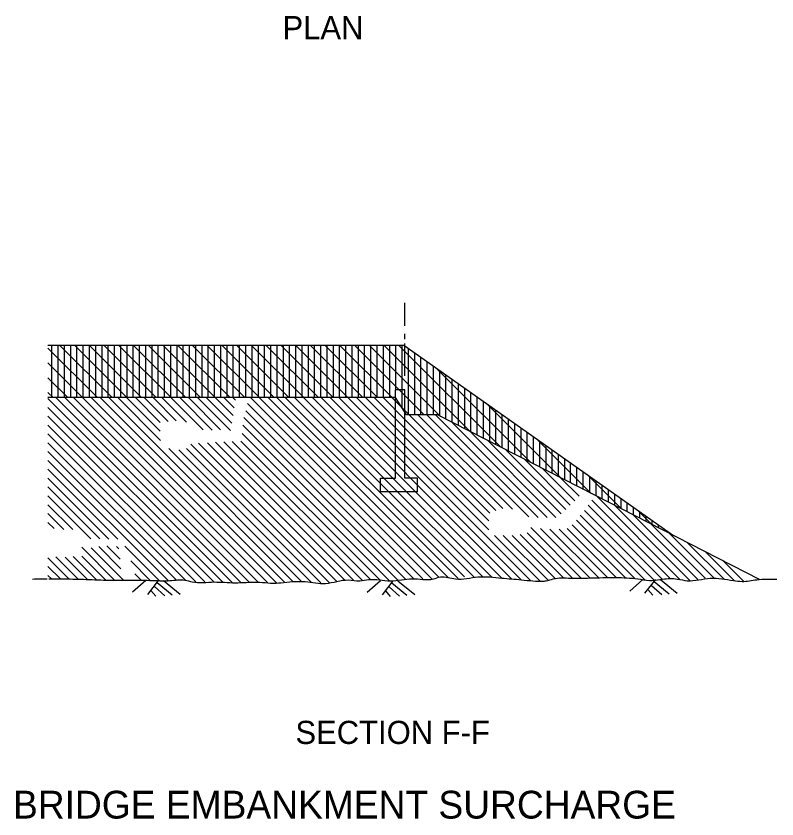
# Model space of a CAD drawing. Extents: x -1666 to -978, y 545 to 809.
# Drawn here: x -1181.3 to -1126.6, y 556.5 to 614.2 of the extents above; entities that cross this region are included whole.
import ezdxf

# ---------------------------------------------------------------- set-up
doc = ezdxf.new("R2010")
doc.units = 0
for name, color, linetype in [('pp_PRESENTATION', 7, 'Continuous'), ('rd_EARTHWORK', 7, 'Continuous'), ('rd_EARTHWORK-anno', 7, 'Continuous')]:
    doc.layers.add(name, color=color, linetype=linetype)

msp = doc.modelspace()

# ---------------------------------------------------------------- linework, layer by layer
at = {"layer": 'pp_PRESENTATION'}
for p, q in [((-1172.007, 573.623), (-1172.954, 572.773)), ((-1171.106, 573.62), (-1171.885, 572.62)), ((-1171.182, 573.47), (-1170.105, 572.591)), ((-1170.74, 573.618), (-1169.535, 572.634)), ((-1155.126, 573.597), (-1156.073, 572.748)), ((-1154.225, 573.595), (-1155.005, 572.594)), ((-1154.302, 573.445), (-1153.224, 572.565)), ((-1153.859, 573.592), (-1152.654, 572.608)), ((-1136.239, 573.703), (-1137.186, 572.853)), ((-1135.338, 573.7), (-1136.118, 572.7)), ((-1135.61, 573.274), (-1134.874, 572.61)), ((-1135.415, 573.55), (-1134.337, 572.67)), ((-1134.972, 573.697), (-1133.767, 572.713)), ((-1171.637, 572.907), (-1171.291, 572.487)), ((-1171.378, 573.195), (-1170.642, 572.53)), ((-1154.756, 572.882), (-1154.411, 572.461)), ((-1154.497, 573.169), (-1153.761, 572.504)), ((-1135.869, 572.987), (-1135.524, 572.567))]:
    msp.add_line(p, q, dxfattribs=at)
at = {"layer": 'rd_EARTHWORK'}
for p, q in [((-1153.363, 591.946), (-1153.363, 593.614)), ((-1153.363, 590.993), (-1153.363, 591.383)), ((-1153.363, 588.343), (-1153.363, 590.69)), ((-1179.042, 590.565), (-1153.427, 590.565)), ((-1153.427, 590.565), (-1134.033, 576.86)), ((-1153.363, 587.342), (-1154.047, 587.342)), ((-1154.047, 586.787), (-1154.047, 587.342)), ((-1153.363, 585.726), (-1153.363, 587.342)), ((-1154.035, 586.787), (-1179.042, 586.787)), ((-1154.047, 582.68), (-1154.047, 586.787)), ((-1153.251, 585.55), (-1154.035, 586.787)), ((-1153.363, 580.996), (-1153.363, 585.726)), ((-1151.025, 585.55), (-1153.251, 585.55)), ((-1140.773, 580.307), (-1151.025, 585.55)), ((-1154.047, 580.996), (-1154.047, 582.68)), ((-1155.118, 580.007), (-1155.118, 580.996)), ((-1155.118, 580.996), (-1154.047, 580.996)), ((-1152.454, 580.996), (-1153.363, 580.996)), ((-1152.454, 580.007), (-1152.454, 580.996)), ((-1127.851, 573.698), (-1140.773, 580.307)), ((-1152.454, 580.007), (-1155.118, 580.007))]:
    msp.add_line(p, q, dxfattribs=at)
for points in [[(-1175.489, 586.787), (-1179.042, 590.339)], [(-1178.756, 586.787), (-1178.756, 590.565)], [(-1178.306, 586.787), (-1178.306, 590.565)], [(-1174.429, 586.787), (-1178.207, 590.565)], [(-1177.856, 586.787), (-1177.856, 590.565)], [(-1177.406, 586.787), (-1177.406, 590.565)], [(-1173.368, 586.787), (-1177.147, 590.565)], [(-1176.956, 586.787), (-1176.956, 590.565)], [(-1176.506, 586.787), (-1176.506, 590.565)], [(-1172.307, 586.787), (-1176.086, 590.565)], [(-1176.056, 586.787), (-1176.056, 590.565)], [(-1175.606, 586.787), (-1175.606, 590.565)], [(-1175.156, 586.787), (-1175.156, 590.565)], [(-1171.247, 586.787), (-1175.025, 590.565)], [(-1174.706, 586.787), (-1174.706, 590.565)], [(-1174.256, 586.787), (-1174.256, 590.565)], [(-1170.186, 586.787), (-1173.965, 590.565)], [(-1173.806, 586.787), (-1173.806, 590.565)], [(-1173.356, 586.787), (-1173.356, 590.565)], [(-1172.906, 586.787), (-1172.906, 590.565)], [(-1169.125, 586.787), (-1172.904, 590.565)], [(-1172.456, 586.787), (-1172.456, 590.565)], [(-1172.006, 586.787), (-1172.006, 590.565)], [(-1168.065, 586.787), (-1171.843, 590.565)], [(-1171.556, 586.787), (-1171.556, 590.565)], [(-1171.106, 586.787), (-1171.106, 590.565)], [(-1167.021, 586.787), (-1170.766, 590.532)], [(-1170.656, 586.787), (-1170.656, 590.565)], [(-1170.206, 586.787), (-1170.206, 590.565)], [(-1169.756, 586.787), (-1169.756, 590.565)], [(-1165.943, 586.787), (-1169.722, 590.565)], [(-1169.306, 586.787), (-1169.306, 590.565)], [(-1168.856, 586.787), (-1168.856, 590.565)], [(-1164.883, 586.787), (-1168.661, 590.565)], [(-1168.406, 586.787), (-1168.406, 590.565)], [(-1167.956, 586.787), (-1167.956, 590.565)], [(-1163.822, 586.787), (-1167.601, 590.565)], [(-1167.506, 586.787), (-1167.506, 590.565)], [(-1167.056, 586.787), (-1167.056, 590.565)], [(-1166.606, 586.787), (-1166.606, 590.565)], [(-1162.761, 586.787), (-1166.54, 590.565)], [(-1166.156, 586.787), (-1166.156, 590.565)], [(-1165.706, 586.787), (-1165.706, 590.565)], [(-1161.701, 586.787), (-1165.479, 590.565)], [(-1165.256, 586.787), (-1165.256, 590.565)], [(-1164.806, 586.787), (-1164.806, 590.565)], [(-1160.64, 586.787), (-1164.419, 590.565)], [(-1164.356, 586.787), (-1164.356, 590.565)], [(-1163.906, 586.787), (-1163.906, 590.565)], [(-1163.456, 586.787), (-1163.456, 590.565)], [(-1159.579, 586.787), (-1163.358, 590.565)], [(-1163.006, 586.787), (-1163.006, 590.565)], [(-1162.556, 586.787), (-1162.556, 590.565)], [(-1158.519, 586.787), (-1162.297, 590.565)], [(-1162.106, 586.787), (-1162.106, 590.565)], [(-1161.656, 586.787), (-1161.656, 590.565)], [(-1157.458, 586.787), (-1161.237, 590.565)], [(-1161.206, 586.787), (-1161.206, 590.565)], [(-1160.756, 586.787), (-1160.756, 590.565)], [(-1160.306, 586.787), (-1160.306, 590.565)], [(-1156.397, 586.787), (-1160.176, 590.565)], [(-1159.856, 586.787), (-1159.856, 590.565)], [(-1159.406, 586.787), (-1159.406, 590.565)], [(-1155.337, 586.787), (-1159.115, 590.565)], [(-1158.956, 586.787), (-1158.956, 590.565)], [(-1158.506, 586.787), (-1158.506, 590.565)], [(-1158.056, 586.787), (-1158.056, 590.565)], [(-1154.276, 586.787), (-1158.055, 590.565)], [(-1157.606, 586.787), (-1157.606, 590.565)], [(-1157.156, 586.787), (-1157.156, 590.565)], [(-1153.363, 586.934), (-1156.994, 590.565)], [(-1156.706, 586.787), (-1156.706, 590.565)], [(-1156.256, 586.787), (-1156.256, 590.565)], [(-1150.806, 585.438), (-1155.933, 590.565)], [(-1155.806, 586.787), (-1155.806, 590.565)], [(-1155.356, 586.787), (-1155.356, 590.565)], [(-1154.906, 586.787), (-1154.906, 590.565)], [(-1148.636, 584.328), (-1154.873, 590.565)], [(-1154.456, 586.787), (-1154.456, 590.565)], [(-1154.006, 587.342), (-1154.006, 590.565)], [(-1146.465, 583.218), (-1153.812, 590.565)], [(-1153.556, 586.031), (-1153.556, 590.565)], [(-1153.106, 585.55), (-1153.106, 590.339)], [(-1152.656, 585.55), (-1152.656, 590.021)], [(-1152.206, 585.55), (-1152.206, 589.703)], [(-1176.55, 586.787), (-1179.042, 589.279)], [(-1151.756, 585.55), (-1151.756, 589.385)], [(-1151.306, 585.55), (-1151.306, 589.067)], [(-1144.294, 582.108), (-1151.124, 588.939)], [(-1150.856, 585.464), (-1150.856, 588.749)], [(-1150.406, 585.234), (-1150.406, 588.431)], [(-1177.611, 586.787), (-1179.042, 588.218)], [(-1149.956, 585.004), (-1149.956, 588.113)], [(-1149.506, 584.773), (-1149.506, 587.795)], [(-1178.671, 586.787), (-1179.042, 587.158)], [(-1149.056, 584.543), (-1149.056, 587.477)], [(-1148.606, 584.313), (-1148.606, 587.159)], [(-1165.794, 573.469), (-1179.042, 586.717)], [(-1165.161, 573.472), (-1178.476, 586.787)], [(-1164.542, 573.489), (-1177.839, 586.787)], [(-1163.921, 573.505), (-1177.203, 586.787)], [(-1163.255, 573.475), (-1176.567, 586.787)], [(-1162.597, 573.454), (-1175.93, 586.787)], [(-1161.991, 573.484), (-1175.294, 586.787)], [(-1171.913, 584.042), (-1174.657, 586.787)], [(-1170.941, 583.707), (-1174.021, 586.787)], [(-1170.97, 584.372), (-1173.385, 586.787)], [(-1170.962, 585.001), (-1172.748, 586.787)], [(-1170.384, 585.059), (-1172.112, 586.787)], [(-1169.81, 585.121), (-1171.475, 586.787)], [(-1169.065, 585.013), (-1170.839, 586.787)], [(-1167.876, 584.46), (-1170.203, 586.787)], [(-1167.234, 584.454), (-1169.566, 586.787)], [(-1166.618, 584.475), (-1168.93, 586.787)], [(-1165.918, 584.411), (-1168.294, 586.787)], [(-1165.805, 584.935), (-1167.657, 586.787)], [(-1165.722, 585.488), (-1167.021, 586.787)], [(-1165.64, 586.042), (-1166.384, 586.787)], [(-1165.554, 586.592), (-1165.748, 586.787)], [(-1151.43, 573.741), (-1164.475, 586.787)], [(-1150.913, 573.861), (-1163.839, 586.787)], [(-1150.222, 573.807), (-1163.202, 586.787)], [(-1149.538, 573.759), (-1162.566, 586.787)], [(-1149.079, 573.894), (-1162.006, 586.821)], [(-1155.118, 580.612), (-1161.293, 586.787)], [(-1154.866, 580.996), (-1160.657, 586.787)], [(-1153.24, 580.007), (-1160.02, 586.787)], [(-1154.047, 581.45), (-1159.384, 586.787)], [(-1154.047, 582.086), (-1158.748, 586.787)], [(-1154.047, 582.723), (-1158.111, 586.787)], [(-1153.363, 582.675), (-1157.475, 586.787)], [(-1153.363, 583.311), (-1156.838, 586.787)], [(-1153.363, 583.947), (-1156.202, 586.787)], [(-1153.363, 584.584), (-1155.566, 586.787)], [(-1153.363, 585.22), (-1154.929, 586.787)], [(-1153.056, 585.55), (-1154.293, 586.787)], [(-1151.979, 585.55), (-1153.363, 586.934)], [(-1148.156, 584.083), (-1148.156, 586.841)], [(-1166.453, 573.491), (-1179.042, 586.08)], [(-1152.07, 573.746), (-1164.689, 586.365)], [(-1147.706, 583.853), (-1147.706, 586.523)], [(-1142.123, 580.997), (-1147.508, 586.383)], [(-1147.256, 583.623), (-1147.256, 586.205)], [(-1167.113, 573.515), (-1179.042, 585.444)], [(-1152.708, 573.747), (-1164.795, 585.834)], [(-1146.322, 578.816), (-1153.056, 585.55)], [(-1145.627, 578.758), (-1152.42, 585.55)], [(-1144.441, 578.208), (-1151.783, 585.55)], [(-1143.759, 578.162), (-1151.147, 585.55)], [(-1146.806, 583.392), (-1146.806, 585.887)], [(-1146.356, 583.162), (-1146.356, 585.568)], [(-1167.755, 573.521), (-1179.042, 584.807)], [(-1153.874, 573.64), (-1165.028, 584.795)], [(-1164.948, 585.35), (-1164.956, 585.359)], [(-1153.296, 573.699), (-1164.948, 585.35)], [(-1146.809, 578.667), (-1153.363, 585.22)], [(-1143.125, 578.164), (-1149.972, 585.012)], [(-1145.906, 582.932), (-1145.906, 585.25)], [(-1145.456, 582.702), (-1145.456, 584.932)], [(-1147.256, 578.477), (-1153.363, 584.584)], [(-1142.491, 578.167), (-1148.67, 584.346)], [(-1145.006, 582.472), (-1145.006, 584.614)], [(-1144.556, 582.242), (-1144.556, 584.296)], [(-1168.397, 573.527), (-1179.042, 584.171)], [(-1161.389, 573.519), (-1171.981, 584.111)], [(-1155.826, 573.683), (-1165.782, 583.639)], [(-1155.142, 573.635), (-1165.159, 583.652)], [(-1154.464, 573.593), (-1165.066, 584.196)], [(-1147.326, 577.911), (-1153.363, 583.947)], [(-1142.109, 578.422), (-1147.367, 583.68)], [(-1144.106, 582.012), (-1144.106, 583.978)], [(-1139.952, 579.887), (-1143.892, 583.827)], [(-1143.656, 581.782), (-1143.656, 583.66)], [(-1169.146, 573.639), (-1179.042, 583.535)], [(-1160.771, 573.536), (-1170.359, 583.124)], [(-1159.408, 573.446), (-1169.08, 583.118)], [(-1158.775, 573.45), (-1168.768, 583.443)], [(-1158.226, 573.537), (-1168.206, 583.518)], [(-1157.688, 573.635), (-1167.576, 583.524)], [(-1157.055, 573.639), (-1167.001, 583.585)], [(-1156.409, 573.63), (-1166.385, 583.605)], [(-1147.313, 577.262), (-1153.363, 583.311)], [(-1143.206, 581.551), (-1143.206, 583.342)], [(-1169.773, 573.63), (-1179.042, 582.898)], [(-1160.105, 573.507), (-1169.629, 583.031)], [(-1145.003, 573.678), (-1154.047, 582.723)], [(-1144.317, 573.63), (-1153.363, 582.675)], [(-1141.778, 578.727), (-1146.065, 583.013)], [(-1142.756, 581.321), (-1142.756, 583.024)], [(-1142.306, 581.091), (-1142.306, 582.706)], [(-1170.399, 573.619), (-1179.042, 582.262)], [(-1152.454, 580.493), (-1154.047, 582.086)], [(-1141.46, 579.045), (-1144.762, 582.347)], [(-1141.856, 580.861), (-1141.856, 582.388)], [(-1141.433, 580.649), (-1141.433, 582.06)], [(-1174.018, 576.601), (-1179.042, 581.625)], [(-1146.394, 573.797), (-1154.047, 581.45)], [(-1141.142, 579.363), (-1143.459, 581.681)], [(-1140.983, 580.411), (-1140.983, 581.783)], [(-1140.534, 580.173), (-1140.534, 581.465)], [(-1174.658, 576.606), (-1179.042, 580.989)], [(-1147.735, 573.865), (-1154.866, 580.996)], [(-1140.824, 579.682), (-1142.157, 581.015)], [(-1137.781, 578.777), (-1140.275, 581.271)], [(-1140.056, 579.94), (-1140.056, 581.116)], [(-1139.606, 579.71), (-1139.606, 580.798)], [(-1175.315, 576.626), (-1179.042, 580.353)], [(-1148.366, 573.859), (-1155.118, 580.612)], [(-1145.699, 573.738), (-1152.454, 580.493)], [(-1139.156, 579.48), (-1139.156, 580.48)], [(-1175.948, 576.622), (-1179.042, 579.716)], [(-1147.071, 573.838), (-1153.24, 580.007)], [(-1133.572, 573.703), (-1139.552, 579.683)], [(-1138.706, 579.25), (-1138.706, 580.162)], [(-1138.256, 579.02), (-1138.256, 579.789)], [(-1177.245, 577.283), (-1179.042, 579.08)], [(-1134.856, 573.714), (-1140.177, 579.035)], [(-1134.242, 573.737), (-1139.902, 579.396)], [(-1132.85, 573.617), (-1138.249, 579.016)], [(-1137.806, 578.79), (-1137.806, 579.497)], [(-1137.356, 578.56), (-1137.356, 579.208)], [(-1177.895, 577.296), (-1179.042, 578.443)], [(-1135.411, 573.632), (-1140.445, 578.667)], [(-1136.906, 578.329), (-1136.906, 578.89)], [(-1135.61, 577.667), (-1136.659, 578.715)], [(-1136.456, 578.099), (-1136.456, 578.572)], [(-1136.801, 573.75), (-1141.022, 577.971)], [(-1136.094, 573.679), (-1140.749, 578.335)], [(-1132.291, 573.694), (-1136.947, 578.35)], [(-1136.006, 577.869), (-1136.006, 578.254)], [(-1135.556, 577.639), (-1135.556, 577.936)], [(-1178.595, 577.36), (-1179.042, 577.807)], [(-1140.672, 573.802), (-1144.302, 577.433)], [(-1140.042, 573.808), (-1143.594, 577.361)], [(-1139.415, 573.818), (-1142.923, 577.326)], [(-1138.789, 573.828), (-1142.266, 577.306)], [(-1138.159, 573.835), (-1141.689, 577.365)], [(-1137.495, 573.808), (-1141.328, 577.641)], [(-1131.743, 573.783), (-1135.644, 577.684)], [(-1135.106, 577.409), (-1135.106, 577.618)], [(-1134.656, 577.179), (-1134.656, 577.3)], [(-1143.646, 573.595), (-1146.924, 576.872)], [(-1143.055, 573.64), (-1146.278, 576.862)], [(-1142.526, 573.747), (-1145.639, 576.86)], [(-1141.924, 573.782), (-1145.066, 576.924)], [(-1141.302, 573.796), (-1144.553, 577.047)], [(-1131.083, 573.759), (-1134.342, 577.018)], [(-1134.206, 576.949), (-1134.206, 576.982)], [(-1133.756, 576.718), (-1133.756, 576.718)], [(-1133.438, 576.556), (-1133.439, 576.556)], [(-1133.306, 576.488), (-1133.306, 576.488)], [(-1130.374, 573.687), (-1133.039, 576.352)], [(-1132.856, 576.258), (-1132.856, 576.258)], [(-1174.248, 573.65), (-1176.619, 576.021)], [(-1173.618, 573.656), (-1175.943, 575.981)], [(-1173.792, 574.467), (-1175.391, 576.065)], [(-1173.838, 575.149), (-1174.797, 576.108)], [(-1174.123, 576.07), (-1173.952, 575.9)], [(-1171.042, 573.625), (-1173.512, 576.095)], [(-1132.406, 576.028), (-1132.406, 576.028)], [(-1131.956, 575.798), (-1131.956, 575.798)], [(-1129.665, 573.614), (-1131.736, 575.686)], [(-1131.506, 575.568), (-1131.506, 575.568)], [(-1177.509, 573.728), (-1179.042, 575.261)], [(-1176.863, 573.719), (-1178.472, 575.328)], [(-1176.209, 573.701), (-1177.807, 575.3)], [(-1175.546, 573.675), (-1177.227, 575.356)], [(-1174.884, 573.649), (-1176.619, 575.384)], [(-1171.686, 573.633), (-1173.091, 575.039)], [(-1131.268, 575.446), (-1131.268, 575.446)], [(-1131.056, 575.337), (-1131.056, 575.338)], [(-1130.606, 575.107), (-1130.606, 575.107)], [(-1128.974, 573.56), (-1130.434, 575.019)], [(-1178.153, 573.736), (-1179.042, 574.625)], [(-1130.156, 574.877), (-1130.156, 574.877)], [(-1129.706, 574.647), (-1129.706, 574.647)], [(-1178.796, 573.742), (-1179.042, 573.989)], [(-1172.332, 573.643), (-1172.799, 574.109)]]:
    msp.add_lwpolyline(points, dxfattribs=at)
for points in [[(-1178.98, 573.744), (-1178.021, 573.735), (-1176.497, 573.713), (-1174.837, 573.647), (-1173.186, 573.656), (-1171.722, 573.633), (-1170.265, 573.618), (-1169.192, 573.644), (-1168.665, 573.529), (-1167.081, 573.515), (-1165.587, 573.462), (-1163.996, 573.508), (-1162.441, 573.449), (-1162.299, 573.465), (-1160.535, 573.543), (-1159.063, 573.415), (-1157.436, 573.664), (-1156.602, 573.605), (-1155.972, 573.694), (-1154.402, 573.59), (-1152.827, 573.748), (-1151.303, 573.741), (-1150.809, 573.88), (-1149.712, 573.742), (-1148.106, 573.878), (-1146.394, 573.797), (-1144.982, 573.677), (-1143.337, 573.581), (-1143.194, 573.597), (-1142.685, 573.737), (-1141.439, 573.795), (-1139.818, 573.811), (-1137.979, 573.837), (-1136.401, 573.71), (-1135.56, 573.629), (-1134.825, 573.718), (-1133.744, 573.729), (-1133.045, 573.609), (-1131.387, 573.79), (-1129.719, 573.62), (-1129.103, 573.558), (-1128.046, 573.681), (-1126.59, 573.711)], [(-1180.153, 573.729), (-1179.583, 573.749), (-1179.093, 573.745)]]:
    msp.add_spline(points, degree=3, dxfattribs=at)

# ---------------------------------------------------------------- texts
at = {"layer": 'rd_EARTHWORK-anno'}
for s, height, p in [('PLAN', 1.6667, (-1162.166, 612.581)), ('SECTION F-F', 1.66667, (-1161.237, 561.857)), ('BRIDGE EMBANKMENT SURCHARGE', 2, (-1181.56, 556.49))]:
    msp.add_text(s, height=height, dxfattribs=at).set_placement(p)

doc.saveas('drawing.dxf')
